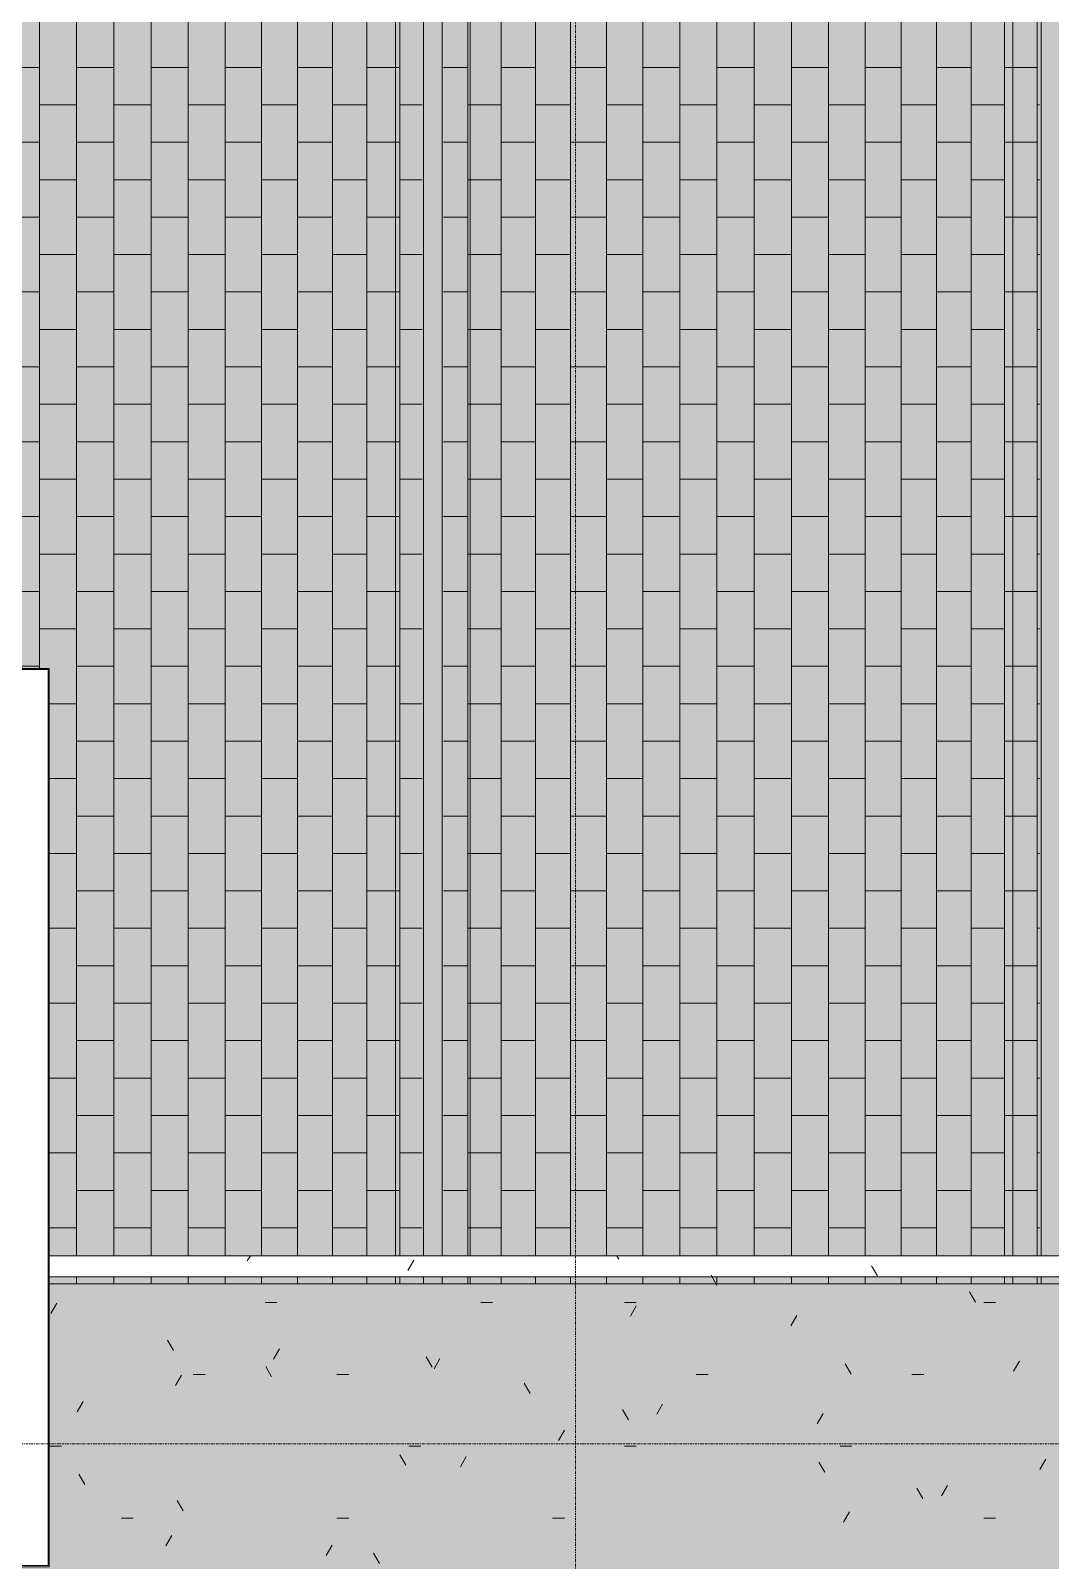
# Model space of a CAD drawing. Header units: inches. Extents: x -956 to 966, y -1111 to 895.
# Drawn here: x -654.8 to -545.8, y 510.1 to 673.5 of the extents above; entities that cross this region are included whole.
import ezdxf

# ---------------------------------------------------------------- set-up
doc = ezdxf.new("R2010")
doc.units = ezdxf.units.IN
doc.header["$MEASUREMENT"] = 0
doc.linetypes.add('Grid Line 1_4_', pattern=[0.4375, 0.25, -0.0625, 0.0625, -0.0625])
for name, color, linetype, lineweight in [('A-CLNG', 13, 'Continuous', 13), ('A-CLNG-PATT', 13, 'Continuous', 13), ('E-LITE-EQPM', 33, 'Continuous', 9), ('I-WALL', 2, 'Continuous', 13), ('S-GRID', 1, 'Continuous', 9)]:
    doc.layers.add(name, color=color, linetype=linetype, lineweight=lineweight)
pattern_1 = [(0, (0, 0), (30.72, 7.68), [1.267, -21.773, 1.267, -21.773, -122.88]), (0, (0, 0), (30.72, 7.68), [-46.08, 1.267, -44.813, 1.267, -21.773, -53.76]), (0, (0, 0), (30.72, 7.68), [-115.2, 1.267, -14.093, 1.267, -37.133]), (120, (11.52, 3.84), (-22.011075, 22.7643), [1.267, -21.773, 1.267, -21.773, -122.88]), (120, (11.52, 3.84), (-22.011075, 22.7643), [-46.08, 1.267, -44.813, 1.267, -21.773, -53.76]), (120, (11.52, 3.84), (-22.011075, 22.7643), [-115.2, 1.267, -14.093, 1.267, -37.133]), (240, (15.36, 19.2), (-8.708925, -30.4443), [1.267, -21.773, 1.267, -21.773, -122.88]), (240, (15.36, 19.2), (-8.708925, -30.4443), [-46.08, 1.267, -44.813, 1.267, -21.773, -53.76]), (240, (15.36, 19.2), (-8.708925, -30.4443), [-115.2, 1.267, -14.093, 1.267, -37.133])]

# ---------------------------------------------------------------- blocks, each defined once
blk = doc.blocks.new('FP_1_4-7TH FLOOR TELECOM OVERHEAD ROUTING PLAN')
at = {"layer": 'A-CLNG-PATT', "color": 50}
for p, q in [((-608.07, 789.34), (-608.07, 542.63)), ((-604.51, 789.34), (-604.51, 542.63)), ((-600.85, 789.34), (-600.85, 542.63)), ((-597.09, 789.34), (-597.09, 542.63)), ((-593.26, 789.34), (-593.26, 542.63)), ((-589.36, 789.34), (-589.36, 542.63)), ((-585.42, 789.34), (-585.42, 542.63)), ((-581.45, 789.34), (-581.45, 542.63)), ((-577.47, 789.34), (-577.47, 542.63)), ((-573.5, 789.34), (-573.5, 542.63)), ((-569.54, 789.34), (-569.54, 542.63)), ((-565.63, 789.34), (-565.63, 542.63)), ((-561.78, 789.34), (-561.78, 542.63)), ((-557.99, 789.34), (-557.99, 542.63)), ((-554.3, 789.34), (-554.3, 542.63)), ((-550.71, 789.34), (-550.71, 542.63)), ((-547.23, 789.34), (-547.23, 542.63)), ((-608.07, 669.61), (-610.67, 669.61)), ((-600.85, 669.61), (-604.51, 669.61)), ((-593.26, 669.61), (-597.09, 669.61)), ((-585.42, 669.61), (-589.36, 669.61)), ((-577.47, 669.61), (-581.45, 669.61)), ((-569.54, 669.61), (-573.5, 669.61)), ((-561.78, 669.61), (-565.63, 669.61)), ((-554.3, 669.61), (-557.99, 669.61)), ((-549.82, 669.61), (-550.71, 669.61)), ((-547.23, 669.61), (-549.82, 669.61)), ((-607.82, 665.61), (-608.07, 665.61)), ((-604.51, 665.61), (-607.82, 665.61)), ((-597.09, 665.61), (-600.85, 665.61)), ((-589.36, 665.61), (-593.26, 665.61)), ((-581.45, 665.61), (-585.42, 665.61)), ((-573.5, 665.61), (-577.47, 665.61)), ((-565.63, 665.61), (-569.54, 665.61)), ((-557.99, 665.61), (-561.78, 665.61)), ((-550.71, 665.61), (-554.3, 665.61)), ((-546.97, 665.61), (-547.23, 665.61)), ((-608.07, 661.61), (-610.67, 661.61)), ((-600.85, 661.61), (-604.51, 661.61)), ((-593.26, 661.61), (-597.09, 661.61)), ((-585.42, 661.61), (-589.36, 661.61)), ((-577.47, 661.61), (-581.45, 661.61)), ((-569.54, 661.61), (-573.5, 661.61)), ((-561.78, 661.61), (-565.63, 661.61)), ((-554.3, 661.61), (-557.99, 661.61)), ((-549.82, 661.61), (-550.71, 661.61)), ((-547.23, 661.61), (-549.82, 661.61)), ((-607.82, 657.61), (-608.07, 657.61)), ((-604.51, 657.61), (-607.82, 657.61)), ((-597.09, 657.61), (-600.85, 657.61)), ((-589.36, 657.61), (-593.26, 657.61)), ((-581.45, 657.61), (-585.42, 657.61)), ((-573.5, 657.61), (-577.47, 657.61)), ((-565.63, 657.61), (-569.54, 657.61)), ((-557.99, 657.61), (-561.78, 657.61)), ((-550.71, 657.61), (-554.3, 657.61)), ((-546.97, 657.61), (-547.23, 657.61)), ((-608.07, 653.61), (-610.67, 653.61)), ((-600.85, 653.61), (-604.51, 653.61)), ((-593.26, 653.61), (-597.09, 653.61)), ((-585.42, 653.61), (-589.36, 653.61)), ((-577.47, 653.61), (-581.45, 653.61)), ((-569.54, 653.61), (-573.5, 653.61)), ((-561.78, 653.61), (-565.63, 653.61)), ((-554.3, 653.61), (-557.99, 653.61)), ((-549.82, 653.61), (-550.71, 653.61)), ((-547.23, 653.61), (-549.82, 653.61)), ((-607.82, 649.61), (-608.07, 649.61)), ((-604.51, 649.61), (-607.82, 649.61)), ((-597.09, 649.61), (-600.85, 649.61)), ((-589.36, 649.61), (-593.26, 649.61)), ((-581.45, 649.61), (-585.42, 649.61)), ((-573.5, 649.61), (-577.47, 649.61)), ((-565.63, 649.61), (-569.54, 649.61)), ((-557.99, 649.61), (-561.78, 649.61)), ((-550.71, 649.61), (-554.3, 649.61)), ((-546.97, 649.61), (-547.23, 649.61)), ((-608.07, 645.61), (-610.67, 645.61)), ((-600.85, 645.61), (-604.51, 645.61)), ((-593.26, 645.61), (-597.09, 645.61)), ((-585.42, 645.61), (-589.36, 645.61)), ((-577.47, 645.61), (-581.45, 645.61)), ((-569.54, 645.61), (-573.5, 645.61)), ((-561.78, 645.61), (-565.63, 645.61)), ((-554.3, 645.61), (-557.99, 645.61)), ((-549.82, 645.61), (-550.71, 645.61)), ((-547.23, 645.61), (-549.82, 645.61)), ((-607.82, 641.61), (-608.07, 641.61)), ((-604.51, 641.61), (-607.82, 641.61)), ((-597.09, 641.61), (-600.85, 641.61)), ((-589.36, 641.61), (-593.26, 641.61)), ((-581.45, 641.61), (-585.42, 641.61)), ((-573.5, 641.61), (-577.47, 641.61)), ((-565.63, 641.61), (-569.54, 641.61)), ((-557.99, 641.61), (-561.78, 641.61)), ((-550.71, 641.61), (-554.3, 641.61)), ((-546.97, 641.61), (-547.23, 641.61)), ((-608.07, 637.61), (-610.67, 637.61)), ((-600.85, 637.61), (-604.51, 637.61)), ((-593.26, 637.61), (-597.09, 637.61)), ((-585.42, 637.61), (-589.36, 637.61)), ((-577.47, 637.61), (-581.45, 637.61)), ((-569.54, 637.61), (-573.5, 637.61)), ((-561.78, 637.61), (-565.63, 637.61)), ((-554.3, 637.61), (-557.99, 637.61)), ((-549.82, 637.61), (-550.71, 637.61)), ((-547.23, 637.61), (-549.82, 637.61)), ((-607.82, 633.61), (-608.07, 633.61)), ((-604.51, 633.61), (-607.82, 633.61)), ((-597.09, 633.61), (-600.85, 633.61)), ((-589.36, 633.61), (-593.26, 633.61)), ((-581.45, 633.61), (-585.42, 633.61)), ((-573.5, 633.61), (-577.47, 633.61)), ((-565.63, 633.61), (-569.54, 633.61)), ((-557.99, 633.61), (-561.78, 633.61)), ((-550.71, 633.61), (-554.3, 633.61)), ((-546.97, 633.61), (-547.23, 633.61)), ((-608.07, 629.61), (-610.67, 629.61)), ((-600.85, 629.61), (-604.51, 629.61)), ((-593.26, 629.61), (-597.09, 629.61)), ((-585.42, 629.61), (-589.36, 629.61)), ((-577.47, 629.61), (-581.45, 629.61)), ((-569.54, 629.61), (-573.5, 629.61)), ((-561.78, 629.61), (-565.63, 629.61)), ((-554.3, 629.61), (-557.99, 629.61)), ((-549.82, 629.61), (-550.71, 629.61)), ((-547.23, 629.61), (-549.82, 629.61)), ((-607.82, 625.61), (-608.07, 625.61)), ((-604.51, 625.61), (-607.82, 625.61)), ((-597.09, 625.61), (-600.85, 625.61)), ((-589.36, 625.61), (-593.26, 625.61)), ((-581.45, 625.61), (-585.42, 625.61)), ((-573.5, 625.61), (-577.47, 625.61)), ((-565.63, 625.61), (-569.54, 625.61)), ((-557.99, 625.61), (-561.78, 625.61)), ((-550.71, 625.61), (-554.3, 625.61)), ((-546.97, 625.61), (-547.23, 625.61)), ((-608.07, 621.61), (-610.67, 621.61)), ((-600.85, 621.61), (-604.51, 621.61)), ((-593.26, 621.61), (-597.09, 621.61)), ((-585.42, 621.61), (-589.36, 621.61)), ((-577.47, 621.61), (-581.45, 621.61)), ((-569.54, 621.61), (-573.5, 621.61)), ((-561.78, 621.61), (-565.63, 621.61)), ((-554.3, 621.61), (-557.99, 621.61)), ((-549.82, 621.61), (-550.71, 621.61)), ((-547.23, 621.61), (-549.82, 621.61)), ((-607.82, 617.61), (-608.07, 617.61)), ((-604.51, 617.61), (-607.82, 617.61)), ((-597.09, 617.61), (-600.85, 617.61)), ((-589.36, 617.61), (-593.26, 617.61)), ((-581.45, 617.61), (-585.42, 617.61)), ((-573.5, 617.61), (-577.47, 617.61)), ((-565.63, 617.61), (-569.54, 617.61)), ((-557.99, 617.61), (-561.78, 617.61)), ((-550.71, 617.61), (-554.3, 617.61)), ((-546.97, 617.61), (-547.23, 617.61)), ((-608.07, 613.61), (-610.67, 613.61)), ((-600.85, 613.61), (-604.51, 613.61)), ((-593.26, 613.61), (-597.09, 613.61)), ((-585.42, 613.61), (-589.36, 613.61)), ((-577.47, 613.61), (-581.45, 613.61)), ((-569.54, 613.61), (-573.5, 613.61)), ((-561.78, 613.61), (-565.63, 613.61)), ((-554.3, 613.61), (-557.99, 613.61)), ((-549.82, 613.61), (-550.71, 613.61)), ((-547.23, 613.61), (-549.82, 613.61)), ((-607.82, 609.61), (-608.07, 609.61)), ((-604.51, 609.61), (-607.82, 609.61)), ((-597.09, 609.61), (-600.85, 609.61)), ((-589.36, 609.61), (-593.26, 609.61)), ((-581.45, 609.61), (-585.42, 609.61)), ((-573.5, 609.61), (-577.47, 609.61)), ((-565.63, 609.61), (-569.54, 609.61)), ((-557.99, 609.61), (-561.78, 609.61)), ((-550.71, 609.61), (-554.3, 609.61)), ((-546.97, 609.61), (-547.23, 609.61)), ((-608.07, 605.61), (-610.67, 605.61)), ((-600.85, 605.61), (-604.51, 605.61)), ((-593.26, 605.61), (-597.09, 605.61)), ((-585.42, 605.61), (-589.36, 605.61)), ((-577.47, 605.61), (-581.45, 605.61)), ((-569.54, 605.61), (-573.5, 605.61)), ((-561.78, 605.61), (-565.63, 605.61)), ((-554.3, 605.61), (-557.99, 605.61)), ((-549.82, 605.61), (-550.71, 605.61)), ((-547.23, 605.61), (-549.82, 605.61)), ((-607.82, 601.61), (-608.07, 601.61)), ((-604.51, 601.61), (-607.82, 601.61)), ((-597.09, 601.61), (-600.85, 601.61)), ((-589.36, 601.61), (-593.26, 601.61)), ((-581.45, 601.61), (-585.42, 601.61)), ((-573.5, 601.61), (-577.47, 601.61)), ((-565.63, 601.61), (-569.54, 601.61)), ((-557.99, 601.61), (-561.78, 601.61)), ((-550.71, 601.61), (-554.3, 601.61)), ((-546.97, 601.61), (-547.23, 601.61)), ((-608.07, 597.61), (-610.67, 597.61)), ((-600.85, 597.61), (-604.51, 597.61)), ((-593.26, 597.61), (-597.09, 597.61)), ((-585.42, 597.61), (-589.36, 597.61)), ((-577.47, 597.61), (-581.45, 597.61)), ((-569.54, 597.61), (-573.5, 597.61)), ((-561.78, 597.61), (-565.63, 597.61)), ((-554.3, 597.61), (-557.99, 597.61)), ((-549.82, 597.61), (-550.71, 597.61)), ((-547.23, 597.61), (-549.82, 597.61)), ((-607.82, 593.61), (-608.07, 593.61)), ((-604.51, 593.61), (-607.82, 593.61)), ((-597.09, 593.61), (-600.85, 593.61)), ((-589.36, 593.61), (-593.26, 593.61)), ((-581.45, 593.61), (-585.42, 593.61)), ((-573.5, 593.61), (-577.47, 593.61)), ((-565.63, 593.61), (-569.54, 593.61)), ((-557.99, 593.61), (-561.78, 593.61)), ((-550.71, 593.61), (-554.3, 593.61)), ((-546.97, 593.61), (-547.23, 593.61)), ((-608.07, 589.61), (-610.67, 589.61)), ((-600.85, 589.61), (-604.51, 589.61)), ((-593.26, 589.61), (-597.09, 589.61)), ((-585.42, 589.61), (-589.36, 589.61)), ((-577.47, 589.61), (-581.45, 589.61)), ((-569.54, 589.61), (-573.5, 589.61)), ((-561.78, 589.61), (-565.63, 589.61)), ((-554.3, 589.61), (-557.99, 589.61)), ((-549.82, 589.61), (-550.71, 589.61)), ((-547.23, 589.61), (-549.82, 589.61)), ((-607.82, 585.61), (-608.07, 585.61)), ((-604.51, 585.61), (-607.82, 585.61)), ((-597.09, 585.61), (-600.85, 585.61)), ((-589.36, 585.61), (-593.26, 585.61)), ((-581.45, 585.61), (-585.42, 585.61)), ((-573.5, 585.61), (-577.47, 585.61)), ((-565.63, 585.61), (-569.54, 585.61)), ((-557.99, 585.61), (-561.78, 585.61)), ((-550.71, 585.61), (-554.3, 585.61)), ((-546.97, 585.61), (-547.23, 585.61)), ((-608.07, 581.61), (-610.67, 581.61)), ((-600.85, 581.61), (-604.51, 581.61)), ((-593.26, 581.61), (-597.09, 581.61)), ((-585.42, 581.61), (-589.36, 581.61)), ((-577.47, 581.61), (-581.45, 581.61)), ((-569.54, 581.61), (-573.5, 581.61)), ((-561.78, 581.61), (-565.63, 581.61)), ((-554.3, 581.61), (-557.99, 581.61)), ((-549.82, 581.61), (-550.71, 581.61)), ((-547.23, 581.61), (-549.82, 581.61)), ((-607.82, 577.61), (-608.07, 577.61)), ((-604.51, 577.61), (-607.82, 577.61)), ((-597.09, 577.61), (-600.85, 577.61)), ((-589.36, 577.61), (-593.26, 577.61)), ((-581.45, 577.61), (-585.42, 577.61)), ((-573.5, 577.61), (-577.47, 577.61)), ((-565.63, 577.61), (-569.54, 577.61)), ((-557.99, 577.61), (-561.78, 577.61)), ((-550.71, 577.61), (-554.3, 577.61)), ((-546.97, 577.61), (-547.23, 577.61)), ((-608.07, 573.61), (-610.67, 573.61)), ((-600.85, 573.61), (-604.51, 573.61)), ((-593.26, 573.61), (-597.09, 573.61)), ((-585.42, 573.61), (-589.36, 573.61)), ((-577.47, 573.61), (-581.45, 573.61)), ((-569.54, 573.61), (-573.5, 573.61)), ((-561.78, 573.61), (-565.63, 573.61)), ((-554.3, 573.61), (-557.99, 573.61)), ((-549.82, 573.61), (-550.71, 573.61)), ((-547.23, 573.61), (-549.82, 573.61)), ((-607.82, 569.61), (-608.07, 569.61)), ((-604.51, 569.61), (-607.82, 569.61)), ((-597.09, 569.61), (-600.85, 569.61)), ((-589.36, 569.61), (-593.26, 569.61)), ((-581.45, 569.61), (-585.42, 569.61)), ((-573.5, 569.61), (-577.47, 569.61)), ((-565.63, 569.61), (-569.54, 569.61)), ((-557.99, 569.61), (-561.78, 569.61)), ((-550.71, 569.61), (-554.3, 569.61)), ((-546.97, 569.61), (-547.23, 569.61)), ((-608.07, 565.61), (-610.67, 565.61)), ((-600.85, 565.61), (-604.51, 565.61)), ((-593.26, 565.61), (-597.09, 565.61)), ((-585.42, 565.61), (-589.36, 565.61)), ((-577.47, 565.61), (-581.45, 565.61)), ((-569.54, 565.61), (-573.5, 565.61)), ((-561.78, 565.61), (-565.63, 565.61)), ((-554.3, 565.61), (-557.99, 565.61)), ((-549.82, 565.61), (-550.71, 565.61)), ((-547.23, 565.61), (-549.82, 565.61)), ((-607.82, 561.61), (-608.07, 561.61)), ((-604.51, 561.61), (-607.82, 561.61)), ((-597.09, 561.61), (-600.85, 561.61)), ((-589.36, 561.61), (-593.26, 561.61)), ((-581.45, 561.61), (-585.42, 561.61)), ((-573.5, 561.61), (-577.47, 561.61)), ((-565.63, 561.61), (-569.54, 561.61)), ((-557.99, 561.61), (-561.78, 561.61)), ((-550.71, 561.61), (-554.3, 561.61)), ((-546.97, 561.61), (-547.23, 561.61)), ((-608.07, 557.61), (-610.67, 557.61)), ((-600.85, 557.61), (-604.51, 557.61)), ((-593.26, 557.61), (-597.09, 557.61)), ((-585.42, 557.61), (-589.36, 557.61)), ((-577.47, 557.61), (-581.45, 557.61)), ((-569.54, 557.61), (-573.5, 557.61)), ((-561.78, 557.61), (-565.63, 557.61)), ((-554.3, 557.61), (-557.99, 557.61)), ((-549.82, 557.61), (-550.71, 557.61)), ((-547.23, 557.61), (-549.82, 557.61)), ((-607.82, 553.61), (-608.07, 553.61)), ((-604.51, 553.61), (-607.82, 553.61)), ((-597.09, 553.61), (-600.85, 553.61)), ((-589.36, 553.61), (-593.26, 553.61)), ((-581.45, 553.61), (-585.42, 553.61)), ((-573.5, 553.61), (-577.47, 553.61)), ((-565.63, 553.61), (-569.54, 553.61)), ((-557.99, 553.61), (-561.78, 553.61)), ((-550.71, 553.61), (-554.3, 553.61)), ((-546.97, 553.61), (-547.23, 553.61)), ((-608.07, 549.61), (-610.67, 549.61)), ((-600.85, 549.61), (-604.51, 549.61)), ((-593.26, 549.61), (-597.09, 549.61)), ((-585.42, 549.61), (-589.36, 549.61)), ((-577.47, 549.61), (-581.45, 549.61)), ((-569.54, 549.61), (-573.5, 549.61)), ((-561.78, 549.61), (-565.63, 549.61)), ((-554.3, 549.61), (-557.99, 549.61)), ((-549.82, 549.61), (-550.71, 549.61)), ((-547.23, 549.61), (-549.82, 549.61)), ((-607.82, 545.61), (-608.07, 545.61)), ((-604.51, 545.61), (-607.82, 545.61)), ((-597.09, 545.61), (-600.85, 545.61)), ((-589.36, 545.61), (-593.26, 545.61)), ((-581.45, 545.61), (-585.42, 545.61)), ((-573.5, 545.61), (-577.47, 545.61)), ((-565.63, 545.61), (-569.54, 545.61)), ((-557.99, 545.61), (-561.78, 545.61)), ((-550.71, 545.61), (-554.3, 545.61)), ((-546.97, 545.61), (-547.23, 545.61)), ((-608.07, 540.38), (-608.07, 539.63)), ((-604.51, 540.38), (-604.51, 539.63)), ((-600.85, 540.38), (-600.85, 539.63)), ((-597.09, 540.38), (-597.09, 539.63)), ((-593.26, 540.38), (-593.26, 539.63)), ((-589.36, 540.38), (-589.36, 539.63)), ((-585.42, 540.38), (-585.42, 539.63)), ((-581.45, 540.38), (-581.45, 539.63)), ((-577.47, 540.38), (-577.47, 539.63)), ((-573.5, 540.38), (-573.5, 539.63)), ((-569.54, 540.38), (-569.54, 539.63)), ((-565.63, 540.38), (-565.63, 539.63)), ((-561.78, 540.38), (-561.78, 539.63)), ((-557.99, 540.38), (-557.99, 539.63)), ((-554.3, 540.38), (-554.3, 539.63)), ((-550.71, 540.38), (-550.71, 539.63)), ((-547.23, 540.38), (-547.23, 539.63))]:
    blk.add_line(p, q, dxfattribs=at)
blk = doc.blocks.new('FP_1_5-7TH FLOOR TELECOM OVERHEAD ROUTING PLAN')
at = {"layer": 'A-CLNG-PATT', "color": 50}
for p, q in [((-649.88, 789.34), (-649.88, 542.63)), ((-645.9, 789.34), (-645.9, 542.63)), ((-641.92, 789.34), (-641.92, 542.63)), ((-637.95, 789.34), (-637.95, 542.63)), ((-634.02, 789.34), (-634.02, 542.63)), ((-630.12, 789.34), (-630.12, 542.63)), ((-626.29, 789.34), (-626.29, 542.63)), ((-622.54, 789.34), (-622.54, 542.63)), ((-618.88, 789.34), (-618.88, 542.63)), ((-615.34, 789.34), (-615.34, 542.63)), ((-653.83, 677.39), (-653.83, 605.39)), ((-653.83, 669.61), (-657.74, 669.61)), ((-645.9, 669.61), (-649.88, 669.61)), ((-637.95, 669.61), (-641.92, 669.61)), ((-630.12, 669.61), (-634.02, 669.61)), ((-622.54, 669.61), (-626.29, 669.61)), ((-615.82, 669.61), (-618.88, 669.61)), ((-615.34, 669.61), (-615.82, 669.61)), ((-649.88, 665.61), (-653.83, 665.61)), ((-641.92, 665.61), (-645.9, 665.61)), ((-634.02, 665.61), (-637.95, 665.61)), ((-626.29, 665.61), (-630.12, 665.61)), ((-618.88, 665.61), (-622.54, 665.61)), ((-612.97, 665.61), (-615.34, 665.61)), ((-653.83, 661.61), (-657.74, 661.61)), ((-645.9, 661.61), (-649.88, 661.61)), ((-637.95, 661.61), (-641.92, 661.61)), ((-630.12, 661.61), (-634.02, 661.61)), ((-622.54, 661.61), (-626.29, 661.61)), ((-615.82, 661.61), (-618.88, 661.61)), ((-615.34, 661.61), (-615.82, 661.61)), ((-649.88, 657.61), (-653.83, 657.61)), ((-641.92, 657.61), (-645.9, 657.61)), ((-634.02, 657.61), (-637.95, 657.61)), ((-626.29, 657.61), (-630.12, 657.61)), ((-618.88, 657.61), (-622.54, 657.61)), ((-612.97, 657.61), (-615.34, 657.61)), ((-653.83, 653.61), (-657.74, 653.61)), ((-645.9, 653.61), (-649.88, 653.61)), ((-637.95, 653.61), (-641.92, 653.61)), ((-630.12, 653.61), (-634.02, 653.61)), ((-622.54, 653.61), (-626.29, 653.61)), ((-615.82, 653.61), (-618.88, 653.61)), ((-615.34, 653.61), (-615.82, 653.61)), ((-649.88, 649.61), (-653.83, 649.61)), ((-641.92, 649.61), (-645.9, 649.61)), ((-634.02, 649.61), (-637.95, 649.61)), ((-626.29, 649.61), (-630.12, 649.61)), ((-618.88, 649.61), (-622.54, 649.61)), ((-612.97, 649.61), (-615.34, 649.61)), ((-653.83, 645.61), (-657.74, 645.61)), ((-645.9, 645.61), (-649.88, 645.61)), ((-637.95, 645.61), (-641.92, 645.61)), ((-630.12, 645.61), (-634.02, 645.61)), ((-622.54, 645.61), (-626.29, 645.61)), ((-615.82, 645.61), (-618.88, 645.61)), ((-615.34, 645.61), (-615.82, 645.61)), ((-649.88, 641.61), (-653.83, 641.61)), ((-641.92, 641.61), (-645.9, 641.61)), ((-634.02, 641.61), (-637.95, 641.61)), ((-626.29, 641.61), (-630.12, 641.61)), ((-618.88, 641.61), (-622.54, 641.61)), ((-612.97, 641.61), (-615.34, 641.61)), ((-653.83, 637.61), (-657.74, 637.61)), ((-645.9, 637.61), (-649.88, 637.61)), ((-637.95, 637.61), (-641.92, 637.61)), ((-630.12, 637.61), (-634.02, 637.61)), ((-622.54, 637.61), (-626.29, 637.61)), ((-615.82, 637.61), (-618.88, 637.61)), ((-615.34, 637.61), (-615.82, 637.61)), ((-649.88, 633.61), (-653.83, 633.61)), ((-641.92, 633.61), (-645.9, 633.61)), ((-634.02, 633.61), (-637.95, 633.61)), ((-626.29, 633.61), (-630.12, 633.61)), ((-618.88, 633.61), (-622.54, 633.61)), ((-612.97, 633.61), (-615.34, 633.61)), ((-653.83, 629.61), (-657.74, 629.61)), ((-645.9, 629.61), (-649.88, 629.61)), ((-637.95, 629.61), (-641.92, 629.61)), ((-630.12, 629.61), (-634.02, 629.61)), ((-622.54, 629.61), (-626.29, 629.61)), ((-615.82, 629.61), (-618.88, 629.61)), ((-615.34, 629.61), (-615.82, 629.61)), ((-649.88, 625.61), (-653.83, 625.61)), ((-641.92, 625.61), (-645.9, 625.61)), ((-634.02, 625.61), (-637.95, 625.61)), ((-626.29, 625.61), (-630.12, 625.61)), ((-618.88, 625.61), (-622.54, 625.61)), ((-612.97, 625.61), (-615.34, 625.61)), ((-653.83, 621.61), (-657.74, 621.61)), ((-645.9, 621.61), (-649.88, 621.61)), ((-637.95, 621.61), (-641.92, 621.61)), ((-630.12, 621.61), (-634.02, 621.61)), ((-622.54, 621.61), (-626.29, 621.61)), ((-615.82, 621.61), (-618.88, 621.61)), ((-615.34, 621.61), (-615.82, 621.61)), ((-649.88, 617.61), (-653.83, 617.61)), ((-641.92, 617.61), (-645.9, 617.61)), ((-634.02, 617.61), (-637.95, 617.61)), ((-626.29, 617.61), (-630.12, 617.61)), ((-618.88, 617.61), (-622.54, 617.61)), ((-612.97, 617.61), (-615.34, 617.61)), ((-653.83, 613.61), (-657.74, 613.61)), ((-645.9, 613.61), (-649.88, 613.61)), ((-637.95, 613.61), (-641.92, 613.61)), ((-630.12, 613.61), (-634.02, 613.61)), ((-622.54, 613.61), (-626.29, 613.61)), ((-615.82, 613.61), (-618.88, 613.61)), ((-615.34, 613.61), (-615.82, 613.61)), ((-649.88, 609.61), (-653.83, 609.61)), ((-641.92, 609.61), (-645.9, 609.61)), ((-634.02, 609.61), (-637.95, 609.61)), ((-626.29, 609.61), (-630.12, 609.61)), ((-618.88, 609.61), (-622.54, 609.61)), ((-612.97, 609.61), (-615.34, 609.61)), ((-653.83, 605.61), (-657.74, 605.61)), ((-645.9, 605.61), (-649.88, 605.61)), ((-637.95, 605.61), (-641.92, 605.61)), ((-630.12, 605.61), (-634.02, 605.61)), ((-622.54, 605.61), (-626.29, 605.61)), ((-615.82, 605.61), (-618.88, 605.61)), ((-615.34, 605.61), (-615.82, 605.61)), ((-649.88, 601.61), (-652.8, 601.61)), ((-641.92, 601.61), (-645.9, 601.61)), ((-634.02, 601.61), (-637.95, 601.61)), ((-626.29, 601.61), (-630.12, 601.61)), ((-618.88, 601.61), (-622.54, 601.61)), ((-612.97, 601.61), (-615.34, 601.61)), ((-645.9, 597.61), (-649.88, 597.61)), ((-637.95, 597.61), (-641.92, 597.61)), ((-630.12, 597.61), (-634.02, 597.61)), ((-622.54, 597.61), (-626.29, 597.61)), ((-615.82, 597.61), (-618.88, 597.61)), ((-615.34, 597.61), (-615.82, 597.61)), ((-649.88, 593.61), (-652.8, 593.61)), ((-641.92, 593.61), (-645.9, 593.61)), ((-634.02, 593.61), (-637.95, 593.61)), ((-626.29, 593.61), (-630.12, 593.61)), ((-618.88, 593.61), (-622.54, 593.61)), ((-612.97, 593.61), (-615.34, 593.61)), ((-645.9, 589.61), (-649.88, 589.61)), ((-637.95, 589.61), (-641.92, 589.61)), ((-630.12, 589.61), (-634.02, 589.61)), ((-622.54, 589.61), (-626.29, 589.61)), ((-615.82, 589.61), (-618.88, 589.61)), ((-615.34, 589.61), (-615.82, 589.61)), ((-649.88, 585.61), (-652.8, 585.61)), ((-641.92, 585.61), (-645.9, 585.61)), ((-634.02, 585.61), (-637.95, 585.61)), ((-626.29, 585.61), (-630.12, 585.61)), ((-618.88, 585.61), (-622.54, 585.61)), ((-612.97, 585.61), (-615.34, 585.61)), ((-645.9, 581.61), (-649.88, 581.61)), ((-637.95, 581.61), (-641.92, 581.61)), ((-630.12, 581.61), (-634.02, 581.61)), ((-622.54, 581.61), (-626.29, 581.61)), ((-615.82, 581.61), (-618.88, 581.61)), ((-615.34, 581.61), (-615.82, 581.61)), ((-649.88, 577.61), (-652.8, 577.61)), ((-641.92, 577.61), (-645.9, 577.61)), ((-634.02, 577.61), (-637.95, 577.61)), ((-626.29, 577.61), (-630.12, 577.61)), ((-618.88, 577.61), (-622.54, 577.61)), ((-612.97, 577.61), (-615.34, 577.61)), ((-645.9, 573.61), (-649.88, 573.61)), ((-637.95, 573.61), (-641.92, 573.61)), ((-630.12, 573.61), (-634.02, 573.61)), ((-622.54, 573.61), (-626.29, 573.61)), ((-615.82, 573.61), (-618.88, 573.61)), ((-615.34, 573.61), (-615.82, 573.61)), ((-649.88, 569.61), (-652.8, 569.61)), ((-641.92, 569.61), (-645.9, 569.61)), ((-634.02, 569.61), (-637.95, 569.61)), ((-626.29, 569.61), (-630.12, 569.61)), ((-618.88, 569.61), (-622.54, 569.61)), ((-612.97, 569.61), (-615.34, 569.61)), ((-645.9, 565.61), (-649.88, 565.61)), ((-637.95, 565.61), (-641.92, 565.61)), ((-630.12, 565.61), (-634.02, 565.61)), ((-622.54, 565.61), (-626.29, 565.61)), ((-615.82, 565.61), (-618.88, 565.61)), ((-615.34, 565.61), (-615.82, 565.61)), ((-649.88, 561.61), (-652.8, 561.61)), ((-641.92, 561.61), (-645.9, 561.61)), ((-634.02, 561.61), (-637.95, 561.61)), ((-626.29, 561.61), (-630.12, 561.61)), ((-618.88, 561.61), (-622.54, 561.61)), ((-612.97, 561.61), (-615.34, 561.61)), ((-645.9, 557.61), (-649.88, 557.61)), ((-637.95, 557.61), (-641.92, 557.61)), ((-630.12, 557.61), (-634.02, 557.61)), ((-622.54, 557.61), (-626.29, 557.61)), ((-615.82, 557.61), (-618.88, 557.61)), ((-615.34, 557.61), (-615.82, 557.61)), ((-649.88, 553.61), (-652.8, 553.61)), ((-641.92, 553.61), (-645.9, 553.61)), ((-634.02, 553.61), (-637.95, 553.61)), ((-626.29, 553.61), (-630.12, 553.61)), ((-618.88, 553.61), (-622.54, 553.61)), ((-612.97, 553.61), (-615.34, 553.61)), ((-645.9, 549.61), (-649.88, 549.61)), ((-637.95, 549.61), (-641.92, 549.61)), ((-630.12, 549.61), (-634.02, 549.61)), ((-622.54, 549.61), (-626.29, 549.61)), ((-615.82, 549.61), (-618.88, 549.61)), ((-615.34, 549.61), (-615.82, 549.61)), ((-649.88, 545.61), (-652.8, 545.61)), ((-641.92, 545.61), (-645.9, 545.61)), ((-634.02, 545.61), (-637.95, 545.61)), ((-626.29, 545.61), (-630.12, 545.61)), ((-618.88, 545.61), (-622.54, 545.61)), ((-612.97, 545.61), (-615.34, 545.61)), ((-649.88, 540.38), (-649.88, 539.63)), ((-645.9, 540.38), (-645.9, 539.63)), ((-641.92, 540.38), (-641.92, 539.63)), ((-637.95, 540.38), (-637.95, 539.63)), ((-634.02, 540.38), (-634.02, 539.63)), ((-630.12, 540.38), (-630.12, 539.63)), ((-626.29, 540.38), (-626.29, 539.63)), ((-622.54, 540.38), (-622.54, 539.63)), ((-618.88, 540.38), (-618.88, 539.63)), ((-615.34, 540.38), (-615.34, 539.63))]:
    blk.add_line(p, q, dxfattribs=at)
blk = doc.blocks.new('7th Floor Vault - 7th Floor Vault-2429340-7TH FLOOR TELECOM OVERHEAD ROUTING PLAN')
at = {"layer": 'A-CLNG', "color": 10, "lineweight": 9}
for p, q in [((-615.82, 542.63), (-615.82, 789.34)), ((-615.82, 542.63), (-615.82, 789.34)), ((-612.82, 542.63), (-612.82, 789.34)), ((-610.82, 542.63), (-610.82, 789.34)), ((-607.82, 542.63), (-607.82, 789.34)), ((-607.82, 542.63), (-607.82, 789.34)), ((-549.82, 542.63), (-549.82, 789.34)), ((-549.82, 542.63), (-549.82, 789.34)), ((-546.82, 542.63), (-546.82, 789.34)), ((-652.8, 539.63), (-615.82, 539.63)), ((-615.8, 539.63), (-652.8, 539.63)), ((-615.82, 539.63), (-615.82, 540.38)), ((-615.82, 539.63), (-615.82, 540.38)), ((-615.82, 539.63), (-612.82, 539.63)), ((-607.82, 539.63), (-615.82, 539.63)), ((-615.82, 539.63), (-612.82, 539.63)), ((-612.82, 539.63), (-615.8, 539.63)), ((-612.82, 539.63), (-612.82, 540.38)), ((-612.82, 539.63), (-610.82, 539.63)), ((-610.82, 539.63), (-610.82, 540.38)), ((-610.82, 539.63), (-607.82, 539.63)), ((-607.84, 539.63), (-610.82, 539.63)), ((-610.82, 539.63), (-607.82, 539.63)), ((-549.8, 539.63), (-607.84, 539.63)), ((-607.82, 539.63), (-607.82, 540.38)), ((-607.82, 539.63), (-607.82, 540.38)), ((-607.82, 539.63), (-549.82, 539.63)), ((-549.82, 539.63), (-549.82, 540.38)), ((-549.82, 539.63), (-549.82, 540.38)), ((-549.82, 539.63), (-546.82, 539.63)), ((-541.82, 539.63), (-549.82, 539.63)), ((-549.82, 539.63), (-546.82, 539.63)), ((-546.82, 539.63), (-549.8, 539.63)), ((-546.82, 539.63), (-546.82, 540.38)), ((-546.82, 539.63), (-544.82, 539.63))]:
    blk.add_line(p, q, dxfattribs=at)
for name in ['FP_1_5-7TH FLOOR TELECOM OVERHEAD ROUTING PLAN', 'FP_1_4-7TH FLOOR TELECOM OVERHEAD ROUTING PLAN']:
    blk.add_blockref(name, (0, 0), dxfattribs=at)
blk = doc.blocks.new('Lighting - Pendant-Finelite-HP4-D - HP-4 D-8_-SO-3000K-120-FA-SC-3361575-7TH FLOOR TELECOM OVERHEAD ROUTING PLAN')
at = {"layer": 'E-LITE-EQPM', "color": 9}
for p, q in [((48, 2), (-48, 2)), ((-48, 2), (-48, -2)), ((47.875, 1.875), (-47.875, 1.875)), ((-47.875, 1.875), (-47.875, -1.875)), ((-47.875, 1.875), (47.875, 1.875)), ((-47.875, -1.875), (-47.875, 1.875)), ((47.875, -1.875), (47.875, 1.875)), ((47.875, 1.875), (47.875, -1.875)), ((48, -2), (48, 2)), ((-48, -2), (48, -2)), ((-47.875, -1.875), (47.875, -1.875)), ((47.875, -1.875), (-47.875, -1.875))]:
    blk.add_line(p, q, dxfattribs=at)

msp = doc.modelspace()

# ---------------------------------------------------------------- hatches: boundary and pattern name
at = {"layer": 'A-CLNG-PATT'}
h = msp.add_hatch(dxfattribs=at)
h.set_pattern_fill('FP1_12', color=253, style=0, pattern_type=2)
h.set_pattern_definition(pattern_1)
h.paths.add_polyline_path([(-294.34, -537.62), (-227.98, -537.62), (-227.98, -527.62), (-219.98, -527.62), (-219.98, -509.12), (-210.98, -509.12), (-210.98, -364.18), (-211.98, -364.18), (-211.98, -243.37), (-299.98, -243.37), (-299.98, -537.62)], flags=0)
h.paths.add_polyline_path([(-606.23, -537.62), (-602.07, -537.62), (-602.07, -532.87), (-606.23, -532.87), (-606.23, -535.37)], flags=0)
h.paths.add_polyline_path([(-561.64, -537.62), (-356.48, -537.62), (-356.48, -525.62), (-323.98, -525.62), (-323.98, -537.62), (-305.35, -537.62), (-305.35, -525.37), (-321.35, -525.37), (-321.35, -427.37), (-305.35, -427.37), (-305.35, -243.37), (-386.84, -243.37), (-386.84, -318.61), (-390.84, -318.61), (-390.84, -243.37), (-496.9, -243.37), (-496.9, -318.61), (-500.9, -318.61), (-500.9, -243.37), (-562.04, -243.37), (-562.04, -427.37), (-500.9, -427.37), (-500.9, -402.61), (-496.9, -402.61), (-496.9, -427.37), (-390.84, -427.37), (-390.84, -402.61), (-386.84, -402.61), (-386.84, -427.37), (-370.04, -427.37), (-370.04, -525.37), (-578.04, -525.37), (-578.04, -243.37), (-578.35, -243.37), (-578.35, -528.62), (-563.48, -528.62), (-563.48, -537.62)], flags=0)
h.paths.add_polyline_path([(-567.73, -537.62), (-567.73, -532.87), (-578.07, -532.87), (-578.07, -537.62), (-572.48, -537.62)], flags=0)
h.paths.add_polyline_path([(-352.23, -537.62), (-349.48, -537.62), (-349.48, -529.87), (-352.23, -529.87), (-352.23, -536.61)], flags=0)
h.paths.add_polyline_path([(-680.44, -535.37), (-610.48, -535.37), (-610.48, -528.62), (-583.23, -528.62), (-583.23, -526.62), (-662.91, -526.62), (-662.91, -498.61), (-665.8, -498.61), (-665.8, -402.61), (-661.8, -402.61), (-661.8, -428.62), (-583.23, -428.62), (-583.23, -422.62), (-598.91, -422.62), (-598.91, -386.62), (-662.91, -386.62), (-662.91, -318.61), (-665.8, -318.61), (-665.8, -243.37), (-666.35, -243.37), (-666.35, -246.62), (-730.35, -246.62), (-730.35, -243.37), (-762.35, -243.37), (-762.35, -246.62), (-771.86, -246.62), (-771.86, -288.62), (-694.91, -288.62), (-694.91, -386.62), (-790.91, -386.62), (-790.91, -288.62), (-775.86, -288.62), (-775.86, -246.62), (-842.35, -246.62), (-842.35, -243.37), (-853.35, -243.37), (-853.35, -535.37), (-710.14, -535.37)], flags=0)
h.paths.add_polyline_path([(-834.85, -526.62), (-850.85, -526.62), (-850.85, -428.62), (-706.85, -428.62), (-706.85, -526.62), (-828.94, -526.62)], flags=0)
h.paths.add_polyline_path([(-255.48, -481.68), (-256.53, -481.54), (-257.51, -481.14), (-258.35, -480.49), (-259, -479.65), (-259.4, -478.67), (-259.54, -477.62), (-259.4, -476.57), (-259, -475.59), (-258.35, -474.75), (-257.51, -474.1), (-256.53, -473.7), (-255.48, -473.56), (-254.43, -473.7), (-253.45, -474.1), (-252.6, -474.75), (-251.96, -475.59), (-251.55, -476.57), (-251.41, -477.62), (-251.55, -478.67), (-251.96, -479.65), (-252.6, -480.49), (-253.45, -481.14), (-254.43, -481.54)], flags=0)
h.paths.add_polyline_path([(-255.48, -421.68), (-256.53, -421.54), (-257.51, -421.14), (-258.35, -420.49), (-259, -419.65), (-259.4, -418.67), (-259.54, -417.62), (-259.4, -416.57), (-259, -415.59), (-258.35, -414.75), (-257.51, -414.1), (-256.53, -413.7), (-255.48, -413.56), (-254.43, -413.7), (-253.45, -414.1), (-252.6, -414.75), (-251.96, -415.59), (-251.55, -416.57), (-251.41, -417.62), (-251.55, -418.67), (-251.96, -419.65), (-252.6, -420.49), (-253.45, -421.14), (-254.43, -421.54)], flags=0)
h.paths.add_polyline_path([(-255.48, -361.68), (-256.53, -361.54), (-257.51, -361.14), (-258.35, -360.49), (-259, -359.65), (-259.4, -358.67), (-259.54, -357.62), (-259.4, -356.57), (-259, -355.59), (-258.35, -354.75), (-257.51, -354.1), (-256.53, -353.7), (-255.48, -353.56), (-254.43, -353.7), (-253.45, -354.1), (-252.6, -354.75), (-251.96, -355.59), (-251.55, -356.57), (-251.41, -357.62), (-251.55, -358.67), (-251.96, -359.65), (-252.6, -360.49), (-253.45, -361.14), (-254.43, -361.54)], flags=0)
h.paths.add_polyline_path([(-255.48, -301.68), (-256.53, -301.54), (-257.51, -301.14), (-258.35, -300.49), (-259, -299.65), (-259.4, -298.67), (-259.54, -297.62), (-259.4, -296.57), (-259, -295.59), (-258.35, -294.75), (-257.51, -294.1), (-256.53, -293.7), (-255.48, -293.56), (-254.43, -293.7), (-253.45, -294.1), (-252.6, -294.75), (-251.96, -295.59), (-251.55, -296.57), (-251.41, -297.62), (-251.55, -298.67), (-251.96, -299.65), (-252.6, -300.49), (-253.45, -301.14), (-254.43, -301.54)], flags=0)
h.paths.add_polyline_path([(-661.8, -288.62), (-598.91, -288.62), (-598.91, -252.62), (-583.23, -252.62), (-583.23, -243.37), (-661.8, -243.37), (-661.8, -282.19)], flags=0)
h.paths.add_polyline_path([(-258.35, -241.12), (-257.53, -241.12), (-258.35, -240.49), (-259, -239.65), (-259.4, -238.67), (-259.54, -237.62), (-259.4, -236.57), (-259, -235.59), (-258.35, -234.75), (-257.51, -234.1), (-256.53, -233.7), (-255.48, -233.56), (-254.43, -233.7), (-253.45, -234.1), (-252.6, -234.75), (-251.96, -235.59), (-251.55, -236.57), (-251.41, -237.62), (-251.55, -238.67), (-251.96, -239.65), (-252.6, -240.49), (-253.42, -241.12), (-211.98, -241.12), (-211.98, -209.62), (-299.98, -209.62), (-299.98, -241.12), (-259, -241.12)], flags=0)
h.paths.add_polyline_path([(-578.35, -241.12), (-578.04, -241.12), (-578.04, -231.37), (-562.04, -231.37), (-562.04, -241.12), (-500.9, -241.12), (-500.9, -222.61), (-496.9, -222.61), (-496.9, -241.12), (-390.84, -241.12), (-390.84, -222.61), (-386.84, -222.61), (-386.84, -241.12), (-305.35, -241.12), (-305.35, -209.62), (-363.1, -209.62), (-363.1, -212.62), (-337.6, -212.62), (-337.6, -238.12), (-363.1, -238.12), (-363.1, -213.62), (-559.1, -213.62), (-559.1, -209.62), (-578.35, -209.62), (-578.35, -235.91)], flags=0)
h.paths.add_polyline_path([(-621.04, -241.12), (-583.23, -241.12), (-583.23, -209.62), (-666.35, -209.62), (-666.35, -241.12), (-665.8, -241.12), (-665.8, -222.61), (-661.8, -222.61), (-661.8, -241.12), (-650.74, -241.12)], flags=0)
h.paths.add_polyline_path([(-842.35, -241.12), (-842.35, -209.62), (-853.35, -209.62), (-853.35, -241.12)], flags=0)
h.paths.add_polyline_path([(-762.35, -241.12), (-730.35, -241.12), (-730.35, -209.62), (-762.35, -209.62), (-762.35, -222.78)], flags=0)
h.paths.add_polyline_path([(-578.35, -207.37), (-559.1, -207.37), (-559.1, -197.62), (-578.35, -197.62), (-578.35, -202.98)], flags=0)
h.paths.add_polyline_path([(-363.1, -207.37), (-305.35, -207.37), (-305.35, -197.62), (-363.1, -197.62), (-363.1, -202.98)], flags=0)
h.paths.add_polyline_path([(-294.34, -207.37), (-211.98, -207.37), (-211.98, -186.24), (-210.98, -186.24), (-210.98, -48.37), (45.27, -48.37), (45.27, -53.62), (99.27, -53.62), (99.27, -48.37), (317.04, -48.37), (317.04, 11.88), (228.2, 11.88), (228.2, 5.39), (224.2, 5.39), (224.2, 11.88), (-11.8, 11.88), (-11.8, 5.39), (-15.8, 5.39), (-15.8, 11.88), (-363.1, 11.88), (-363.1, 37.38), (-340.48, 37.38), (-340.48, 40.38), (-412.8, 40.38), (-412.8, 8.88), (-336.96, 8.84), (-336.96, 6.63), (-412.8, 6.63), (-412.8, 5.39), (-416.8, 5.39), (-416.8, 6.63), (-532.8, 6.63), (-532.8, 5.39), (-536.8, 5.39), (-536.8, 6.63), (-652.8, 6.63), (-652.8, 5.39), (-656.8, 5.39), (-656.8, 6.63), (-772.86, 6.63), (-772.86, 5.39), (-776.86, 5.39), (-776.86, 6.63), (-853.35, 6.63), (-853.35, -192.24), (-838.91, -192.24), (-838.91, -190.24), (-318.91, -190.24), (-318.91, -192.24), (-299.98, -192.24), (-299.98, -207.37)], flags=0)
h.paths.add_polyline_path([(-583.23, -207.37), (-583.23, -197.62), (-666.35, -197.62), (-666.35, -207.37), (-591.34, -207.37)], flags=0)
h.paths.add_polyline_path([(-853.35, -207.37), (-842.35, -207.37), (-842.35, -197.62), (-853.35, -197.62), (-853.35, -202.98)], flags=0)
h.paths.add_polyline_path([(-739.84, -207.37), (-730.35, -207.37), (-730.35, -197.62), (-762.35, -197.62), (-762.35, -207.37)], flags=0)
h.paths.add_polyline_path([(-772.92, -162.61), (-776.8, -162.61), (-776.8, -66.61), (-772.8, -66.61), (-772.8, -162.61)], flags=0)
h.paths.add_polyline_path([(-532.92, -162.61), (-536.8, -162.61), (-536.8, -66.61), (-532.8, -66.61), (-532.8, -162.61)], flags=0)
h.paths.add_polyline_path([(-656.8, -162.61), (-656.8, -66.61), (-652.8, -66.61), (-652.8, -162.61), (-656.67, -162.61)], flags=0)
h.paths.add_polyline_path([(-416.8, -162.61), (-416.8, -66.61), (-412.8, -66.61), (-412.8, -162.61), (-416.67, -162.61)], flags=0)
h.paths.add_polyline_path([(-280.92, -162.61), (-284.8, -162.61), (-284.8, -66.61), (-280.8, -66.61), (-280.8, -162.61), (-280.92, -162.61)], flags=0)
h.paths.add_polyline_path([(-769.54, 8.88), (-656.8, 8.88), (-656.8, 40.38), (-772.86, 40.38), (-772.86, 8.88)], flags=0)
h.paths.add_polyline_path([(-621.04, 8.88), (-536.8, 8.88), (-536.8, 40.38), (-652.8, 40.38), (-652.8, 8.88), (-650.74, 8.88)], flags=0)
h.paths.add_polyline_path([(-776.86, 8.88), (-776.86, 40.38), (-853.35, 40.38), (-853.35, 8.88), (-799.24, 8.88)], flags=0)
h.paths.add_polyline_path([(-416.8, 8.88), (-416.8, 40.38), (-532.8, 40.38), (-532.8, 8.88), (-442.84, 8.88)], flags=0)
h.paths.add_polyline_path([(121.46, 14.13), (224.2, 14.13), (224.2, 35.13), (116.9, 35.13), (116.9, 14.13)], flags=0)
h.paths.add_polyline_path([(62.06, 14.13), (91.4, 14.13), (91.4, 35.13), (-11.8, 35.13), (-11.8, 14.13), (32.36, 14.13)], flags=0)
h.paths.add_polyline_path([(-95.08, 14.13), (-15.8, 14.13), (-15.8, 35.13), (-95.08, 35.13), (-95.08, 27.07), (-124.33, 27.07), (-124.33, 14.13), (-116.14, 14.13)], flags=0)
h.paths.add_polyline_path([(228.2, 14.13), (317.04, 14.13), (317.04, 35.13), (228.2, 35.13), (228.2, 34.65)], flags=0)
h.paths.add_polyline_path([(-335.1, 17.26), (-335.1, 41.51), (-335.6, 41.51), (-335.6, 17.26)], flags=0)
h.paths.add_polyline_path([(94.52, 34.26), (114.65, 34.26), (114.65, 35.13), (93.65, 35.13), (93.65, 34.26)], flags=0)
h.paths.add_polyline_path([(240.26, 37.38), (317.04, 37.38), (317.04, 58.26), (315.04, 58.26), (315.04, 261.88), (228.2, 261.88), (228.2, 173.39), (224.2, 173.39), (224.2, 261.88), (-11.8, 261.88), (-11.8, 173.39), (-15.8, 173.39), (-15.8, 261.88), (-95.08, 261.88), (-95.08, 225.07), (-94.33, 225.05), (-94.33, 126.07), (-95.08, 126.07), (-95.08, 37.38), (-15.8, 37.38), (-15.8, 101.39), (-11.8, 101.39), (-11.8, 37.38), (224.2, 37.38), (224.2, 101.39), (228.2, 101.39), (228.2, 37.38)], flags=0)
h.paths.add_polyline_path([(-412.8, 42.63), (-340.48, 42.63), (-340.48, 256.63), (-412.8, 256.63), (-412.8, 173.39), (-416.8, 173.39), (-416.8, 256.63), (-532.8, 256.63), (-532.8, 173.39), (-536.8, 173.39), (-536.8, 256.63), (-652.8, 256.63), (-652.8, 173.39), (-656.8, 173.39), (-656.8, 256.63), (-772.8, 256.63), (-772.8, 173.39), (-776.8, 173.39), (-776.8, 256.63), (-853.35, 256.63), (-853.35, 42.63), (-776.86, 42.63), (-776.86, 101.39), (-772.86, 101.39), (-772.86, 42.63), (-656.8, 42.63), (-656.8, 101.39), (-652.8, 101.39), (-652.8, 42.63), (-536.8, 42.63), (-536.8, 101.39), (-532.8, 101.39), (-532.8, 42.63), (-416.8, 42.63), (-416.8, 101.39), (-412.8, 101.39), (-412.8, 74.26)], flags=0)
h.paths.add_polyline_path([(108.08, 52.39), (104.2, 52.39), (104.2, 100.39), (108.2, 100.39), (108.2, 52.39)], flags=0)
h.paths.add_polyline_path([(106.61, 173.39), (104.2, 173.39), (104.2, 221.39), (108.2, 221.39), (108.2, 173.39), (108.08, 173.39)], flags=0)
h.paths.add_polyline_path([(-652.8, 258.88), (-536.8, 258.88), (-536.8, 269.39), (-532.8, 269.39), (-532.8, 258.88), (-416.8, 258.88), (-416.8, 269.39), (-412.8, 269.39), (-412.8, 258.88), (-340.48, 258.88), (-340.48, 261.88), (-363.1, 261.88), (-363.1, 287.38), (-340.48, 287.38), (-340.48, 290.38), (-853.35, 290.38), (-853.35, 258.88), (-776.8, 258.88), (-776.8, 269.39), (-772.8, 269.39), (-772.8, 258.88), (-656.8, 258.88), (-656.8, 269.39), (-652.8, 269.39), (-652.8, 269.26)], flags=0)
h.paths.add_polyline_path([(-27.04, 264.13), (-15.8, 264.13), (-15.8, 269.39), (-11.8, 269.39), (-11.8, 264.13), (93.04, 264.13), (93.04, 285.13), (-95.08, 285.13), (-95.08, 264.13), (-48.94, 264.13)], flags=0)
h.paths.add_polyline_path([(315.04, 264.13), (315.04, 285.13), (116.9, 285.13), (116.9, 264.13), (224.2, 264.13), (224.2, 269.39), (228.2, 269.39), (228.2, 264.13), (299.66, 264.13)], flags=0)
h.paths.add_polyline_path([(-55.95, 287.38), (315.04, 287.38), (315.04, 490.26), (317.04, 490.26), (317.04, 506.51), (-95.08, 506.51), (-95.08, 423.07), (-94.33, 423.05), (-94.33, 324.07), (-95.08, 324.07), (-95.08, 287.38), (-56.74, 287.38)], flags=0)
h.paths.add_polyline_path([(-383.44, 292.63), (-340.48, 292.63), (-340.49, 506.51), (-853.35, 506.51), (-853.35, 292.63), (-413.14, 292.63)], flags=0)
h.paths.add_polyline_path([(-772.92, 341.39), (-776.8, 341.39), (-776.8, 437.39), (-772.8, 437.39), (-772.8, 341.39), (-772.92, 341.39)], flags=0)
h.paths.add_polyline_path([(-656.8, 341.39), (-656.8, 437.39), (-652.8, 437.39), (-652.8, 341.39), (-656.67, 341.39)], flags=0)
h.paths.add_polyline_path([(-536.67, 341.39), (-536.8, 341.39), (-536.8, 437.39), (-532.8, 437.39), (-532.8, 341.39), (-532.92, 341.39)], flags=0)
h.paths.add_polyline_path([(-416.8, 341.39), (-416.8, 437.39), (-412.8, 437.39), (-412.8, 341.39), (-416.67, 341.39)], flags=0)
h.paths.add_polyline_path([(108.2, 343.86), (104.2, 343.86), (104.2, 439.86), (108.2, 439.86), (108.2, 343.98)], flags=0)
h.paths.add_polyline_path([(-11.92, 343.86), (-15.8, 343.86), (-15.8, 439.86), (-11.8, 439.86), (-11.8, 343.86), (-11.92, 343.86)], flags=0)
h.paths.add_polyline_path([(224.2, 343.86), (224.2, 439.86), (228.2, 439.86), (228.2, 343.86), (224.33, 343.86)], flags=0)
h.paths.add_polyline_path([(306.4, 508.76), (317.04, 508.76), (317.04, 537.38), (407.03, 537.38), (407.03, 540.38), (228.2, 540.38), (228.2, 511.86), (224.2, 511.86), (224.2, 540.38), (-11.8, 540.38), (-11.8, 511.86), (-15.8, 511.86), (-15.8, 540.38), (-412.8, 540.38), (-412.8, 509.39), (-416.8, 509.39), (-416.8, 540.38), (-532.8, 540.38), (-532.8, 509.39), (-536.8, 509.39), (-536.8, 540.38), (-652.8, 540.38), (-652.8, 509.39), (-656.8, 509.39), (-656.8, 540.38), (-772.86, 540.38), (-772.86, 509.39), (-776.86, 509.39), (-776.86, 540.38), (-853.35, 540.38), (-853.35, 508.76), (-340.48, 508.76), (-340.48, 511.88), (-363.1, 511.88), (-363.1, 537.38), (-129.71, 537.38), (-129.71, 536.38), (-124.33, 536.38), (-124.33, 522.07), (-95.08, 522.07), (-95.08, 508.76), (299.66, 508.76)], flags=0)
h.paths.add_polyline_path([(93.65, 511.88), (91.4, 511.88), (91.4, 537.38), (116.9, 537.38), (116.9, 511.88), (114.65, 511.88)], flags=0)
h.paths.add_polyline_path([(589.87, 537.38), (589.87, 540.38), (555.53, 540.38), (555.53, 537.38), (581.81, 537.38)], flags=0)
h.paths.add_polyline_path([(294.27, 542.63), (407.03, 542.63), (407.03, 567.38), (464.2, 567.38), (464.2, 607.86), (468.2, 607.86), (468.2, 567.38), (554.2, 567.38), (554.2, 607.86), (558.2, 607.86), (558.2, 559.86), (555.53, 559.86), (555.53, 542.63), (589.87, 542.63), (589.87, 797.38), (-167.83, 797.38), (-167.83, 645.01), (-334.83, 645.01), (-334.83, 797.38), (-851.35, 797.38), (-851.35, 795.38), (-853.35, 795.38), (-853.35, 542.63), (-776.86, 542.63), (-776.86, 605.39), (-772.86, 605.39), (-772.86, 542.63), (-656.8, 542.63), (-656.8, 605.39), (-652.8, 605.39), (-652.8, 542.63), (-536.8, 542.63), (-536.8, 605.39), (-532.8, 605.39), (-532.8, 542.63), (-416.8, 542.63), (-416.8, 605.39), (-412.8, 605.39), (-412.8, 542.63), (-15.8, 542.63), (-15.8, 607.86), (-11.8, 607.86), (-11.8, 542.63), (224.2, 542.63), (224.2, 607.86), (228.2, 607.86), (228.2, 542.63), (269.96, 542.63)], flags=0)
h.paths.add_polyline_path([(-251.8, 559.86), (-255.8, 559.86), (-255.8, 607.86), (-251.8, 607.86), (-251.8, 559.98)], flags=0)
h.paths.add_polyline_path([(-131.8, 559.86), (-135.8, 559.86), (-135.8, 607.86), (-131.8, 607.86), (-131.8, 559.98)], flags=0)
h.paths.add_polyline_path([(104.33, 559.86), (104.2, 559.86), (104.2, 607.86), (108.2, 607.86), (108.2, 559.86), (106.61, 559.86)], flags=0)
h.paths.add_polyline_path([(344.2, 559.86), (344.2, 607.86), (348.2, 607.86), (348.2, 559.86), (344.33, 559.86)], flags=0)
h.paths.add_polyline_path([(-776.8, 677.39), (-776.8, 773.39), (-772.8, 773.39), (-772.8, 677.39), (-776.67, 677.39)], flags=0)
h.paths.add_polyline_path([(-656.67, 677.39), (-656.8, 677.39), (-656.8, 773.39), (-652.8, 773.39), (-652.8, 677.39), (-652.92, 677.39)], flags=0)
h.paths.add_polyline_path([(-536.67, 677.39), (-536.8, 677.39), (-536.8, 773.39), (-532.8, 773.39), (-532.8, 677.39), (-532.92, 677.39)], flags=0)
h.paths.add_polyline_path([(-416.67, 679.86), (-416.8, 679.86), (-416.8, 775.86), (-412.8, 775.86), (-412.8, 679.86), (-413.14, 679.86)], flags=0)
h.paths.add_polyline_path([(-135.67, 679.86), (-135.8, 679.86), (-135.8, 775.86), (-131.8, 775.86), (-131.8, 679.86), (-131.92, 679.86)], flags=0)
h.paths.add_polyline_path([(-11.92, 679.86), (-15.8, 679.86), (-15.8, 775.86), (-11.8, 775.86), (-11.8, 679.86)], flags=0)
h.paths.add_polyline_path([(106.61, 679.86), (104.2, 679.86), (104.2, 775.86), (108.2, 775.86), (108.2, 679.86), (108.08, 679.86)], flags=0)
h.paths.add_polyline_path([(228.08, 679.86), (224.2, 679.86), (224.2, 775.86), (228.2, 775.86), (228.2, 679.86), (228.08, 679.86)], flags=0)
h.paths.add_polyline_path([(348.08, 679.86), (344.2, 679.86), (344.2, 775.86), (348.2, 775.86), (348.2, 679.86), (348.08, 679.86)], flags=0)
h.paths.add_polyline_path([(464.2, 679.86), (464.2, 775.86), (468.2, 775.86), (468.2, 679.86), (464.33, 679.86)], flags=0)
h.paths.add_polyline_path([(-848.93, 741.36), (-848.94, 741.36), (-848.93, 789.36), (-848.49, 789.36), (-848.5, 741.36), (-848.89, 741.36)], flags=0)
h = msp.add_hatch(dxfattribs=at)
h.set_pattern_fill('FP1_12', color=253, style=0, pattern_type=2)
h.set_pattern_definition(pattern_1)
h.paths.add_polyline_path([(-353.74, 506.63), (-340.48, 506.63), (-340.48, 511.88), (-363.1, 511.88), (-363.1, 537.38), (-337.6, 537.38), (-337.6, 542.63), (-412.8, 542.63), (-412.8, 509.39), (-416.8, 509.39), (-416.8, 542.63), (-532.8, 542.63), (-532.8, 509.39), (-536.8, 509.39), (-536.8, 542.63), (-652.8, 542.63), (-652.8, 509.39), (-656.8, 509.39), (-656.8, 542.63), (-772.86, 542.63), (-772.86, 509.39), (-776.86, 509.39), (-776.86, 542.63), (-853.35, 542.63), (-853.35, 506.63), (-383.44, 506.63)], flags=0)

# ---------------------------------------------------------------- linework, layer by layer
at = {"layer": 'A-CLNG', "color": 50}
msp.add_line((-536.8, 542.63), (-652.8, 542.63), dxfattribs=at)
at = {"layer": 'A-CLNG', "color": 253}
msp.add_line((-652.8, 542.63), (-536.8, 542.63), dxfattribs=at)
at = {"layer": 'I-WALL', "color": 50}
for p, q in [((-536.8, 542.63), (-652.8, 542.63)), ((-652.8, 540.38), (-536.8, 540.38))]:
    msp.add_line(p, q, dxfattribs=at)
at = {"layer": 'S-GRID', "linetype": 'Grid Line 1_4_'}
for p, q in [((-596.57, -581.24), (-596.57, 870.85)), ((965.79, 522.51), (-931.82, 522.51))]:
    msp.add_line(p, q, dxfattribs=at)

# ---------------------------------------------------------------- block references
at = {"layer": 'A-CLNG', "color": 10, "lineweight": 9}
msp.add_blockref('7th Floor Vault - 7th Floor Vault-2429340-7TH FLOOR TELECOM OVERHEAD ROUTING PLAN', (0, 0), dxfattribs=at)
at = {"layer": 'E-LITE-EQPM', "color": 9, "extrusion": (0, 0, -1), "rotation": 269.9999999999999}
msp.add_blockref('Lighting - Pendant-Finelite-HP4-D - HP-4 D-8_-SO-3000K-120-FA-SC-3361575-7TH FLOOR TELECOM OVERHEAD ROUTING PLAN', (654.8, 557.39), dxfattribs=at)

doc.saveas('drawing.dxf')
